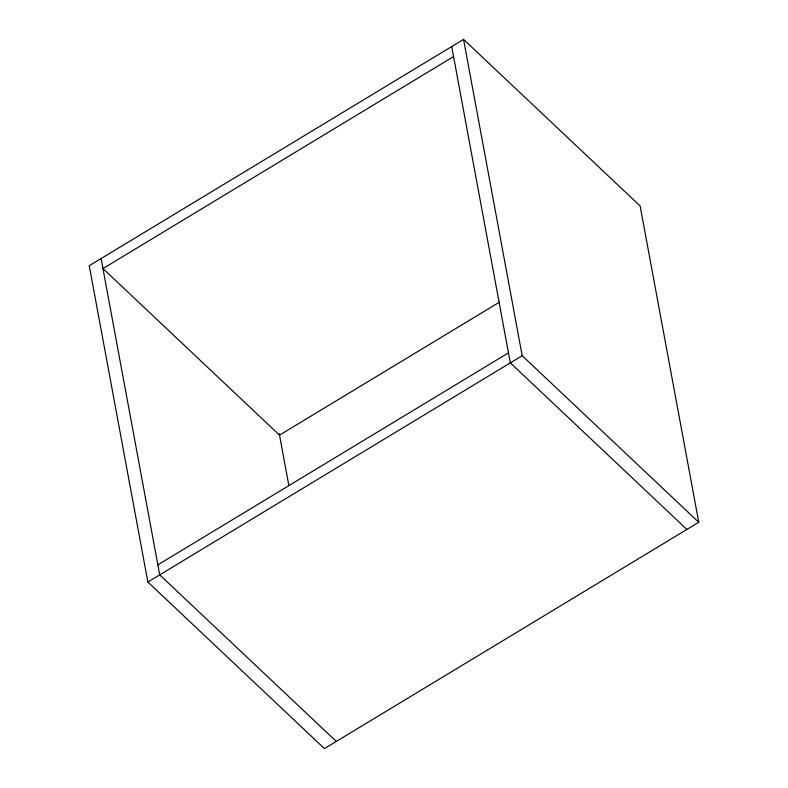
<?xml version="1.0" encoding="UTF-8"?>
<svg xmlns="http://www.w3.org/2000/svg" width="788" height="788" viewBox="0 0 788 788"><rect width="100%" height="100%" fill="white"/><g stroke="black" fill="none" stroke-linecap="round" stroke-linejoin="round"><path stroke-width="1.18" d="M463.561 39.4L89.241 265.723L147.868 582.036L324.439 748.6L698.759 522.277L640.132 205.963L463.561 39.4L522.188 355.713L698.759 522.277M453.563 56.588L102.952 268.57L279.523 435.134L499.572 302.08M157.866 564.848L508.477 352.866M147.868 582.036L522.188 355.713M686.9 529.447L510.338 362.884L451.711 46.571M336.289 741.429L159.718 574.866L101.1 258.553M279.228 433.567L288.851 485.487"/></g></svg>
